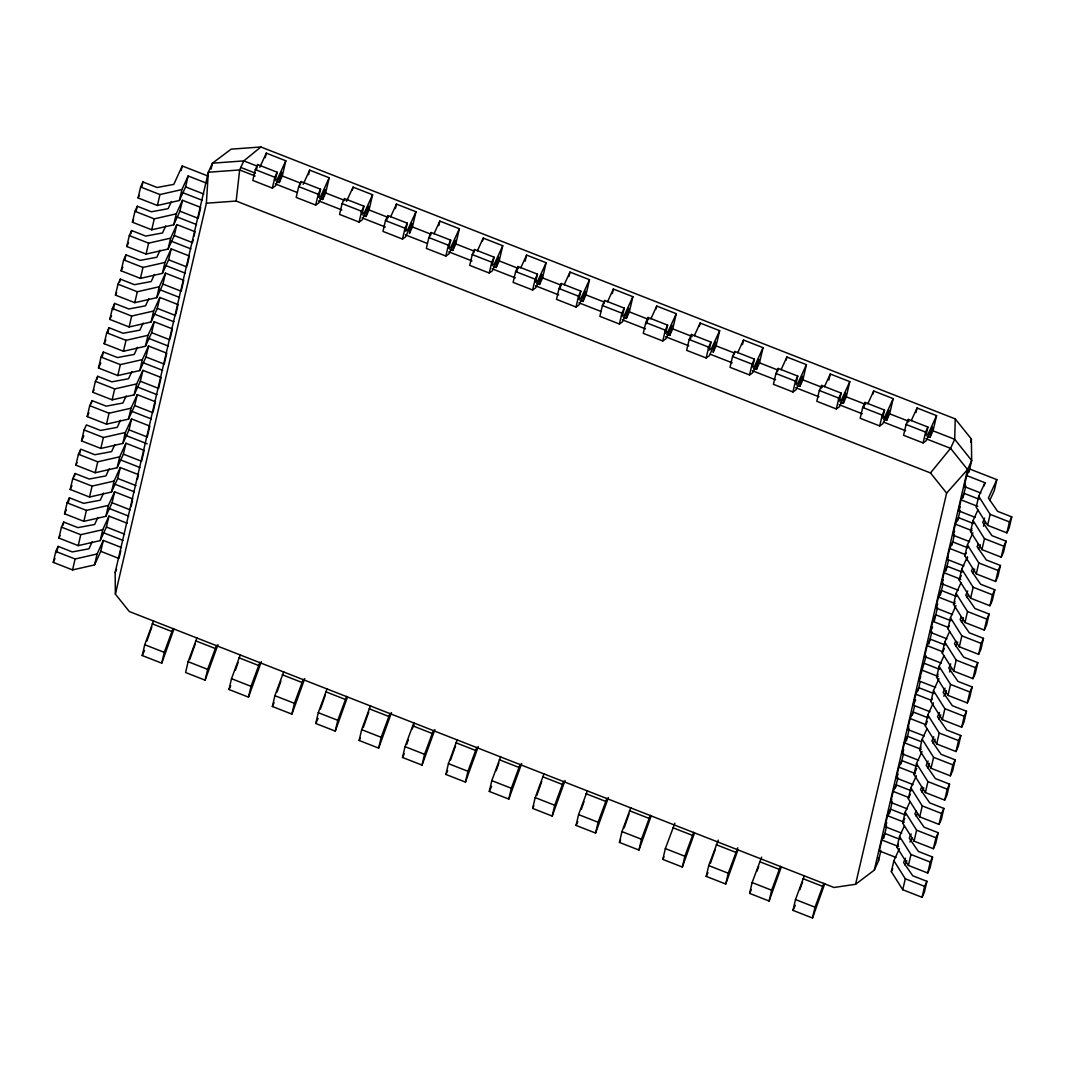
<?xml version="1.0" encoding="UTF-8"?>
<svg xmlns="http://www.w3.org/2000/svg" width="1065" height="1065" viewBox="0 0 1065 1065"><rect width="100%" height="100%" fill="white"/><g stroke="black" fill="none" stroke-linecap="round" stroke-linejoin="round"><path stroke-width="1.5" d="M115.379 594.137L115.14 572.544L208.327 172.237L212.468 163.185L231.132 149.153L260.898 146.983L955.238 418.891L954.706 439.299L950.566 448.352L930.491 472.953L236.15 201.045L206.384 203.215L115.379 594.137L129.318 611.536L833.988 887.491L855.568 884.283L874.298 870.132L878.452 861.079L880.915 850.456M878.452 861.079L878.638 857.831M206.384 203.215L208.327 172.237L239.665 169.947L255.147 176.018M236.15 201.045L239.665 169.947L240.783 167.431L243.805 160.895L260.898 146.983M265.238 157.7L266.29 153.134L285.819 160.788L282.278 175.965L279.283 182.514L276.274 181.33M121.53 547.543L103.305 540.408L100.762 551.337L94.545 564.916L72.553 569.921L53.25 562.36L55.793 551.43L58.109 546.385L72.26 551.923L88.981 548.795L92.216 541.712M127.188 523.248L108.963 516.112L106.42 527.042L100.203 540.621L78.211 545.626L58.908 538.065L61.45 527.135L63.767 522.09L77.918 527.628L94.625 524.499L97.873 517.417M132.832 498.953L114.621 491.817L112.065 502.747L105.861 516.325L83.869 521.331L64.566 513.769L67.108 502.84L69.411 497.794L83.576 503.332L100.283 500.204L103.531 493.122M137.398 479.343L138.49 474.657L120.265 467.522L117.722 478.451L111.506 492.03L89.527 497.036L70.21 489.474L72.766 478.544L75.069 473.499L89.22 479.037L105.941 475.909L109.189 468.826M123.38 454.156L141.605 461.291L144.148 450.362L125.923 443.226L123.38 454.156L117.163 467.735L95.184 472.74L75.868 465.179L78.411 454.249L80.727 449.204L94.878 454.742L111.599 451.613L114.847 444.531M129.038 429.861L147.263 436.996L149.806 426.067L131.581 418.931L129.038 429.861L122.821 443.439L100.842 448.445L81.526 440.883L84.068 429.954L86.385 424.908L100.536 430.446L117.257 427.318L120.491 420.236M155.463 401.771L137.239 394.636L134.696 405.565L128.479 419.144L106.487 424.15L87.184 416.588L89.726 405.659L92.043 400.613L106.194 406.151L122.914 403.023L126.149 395.94M140.354 381.27L158.565 388.406L161.121 377.476L142.896 370.34L140.354 381.27L134.137 394.849L112.144 399.854L92.841 392.293L95.384 381.363L97.7 376.318L111.852 381.856L128.559 378.727L131.807 371.645M145.998 356.975L164.223 364.11L166.766 353.181L148.554 346.045L145.998 356.975L139.795 370.553L117.802 375.559L98.499 367.997L101.042 357.068L103.345 352.022L117.496 357.56L134.217 354.432L137.465 347.35M172.424 328.885L154.199 321.75L151.656 332.679L145.439 346.258L123.46 351.264L104.144 343.702L106.7 332.773L109.003 327.727L123.154 333.265L139.874 330.137L143.123 323.054M175.898 313.962L178.081 304.59L159.857 297.454L157.314 308.384L151.097 321.963L129.118 326.968L109.802 319.407L112.344 308.477L114.661 303.432L128.812 308.97L145.532 305.841L148.781 298.759M162.972 284.089L181.196 291.224L183.739 280.295L165.514 273.159L162.972 284.089L156.755 297.668L134.776 302.673L115.459 295.112L118.002 284.182L120.318 279.137L134.47 284.675L151.19 281.546L154.425 274.464M189.397 255.999L171.172 248.864L168.629 259.793L162.412 273.372L140.42 278.378L121.117 270.816L123.66 259.887L125.976 254.841L140.127 260.379L156.848 257.251L160.083 250.168M193.963 236.39L195.055 231.704L176.83 224.569L174.274 235.498L168.07 249.077L146.078 254.082L126.775 246.521L129.318 235.591L131.621 230.546L145.785 236.084L162.492 232.955L165.741 225.873M179.932 211.203L198.157 218.338L200.699 207.409L182.474 200.273L179.932 211.203L173.728 224.782L151.736 229.787L132.433 222.226L134.975 211.296L137.279 206.251L151.43 211.789L168.15 208.66L171.398 201.578M206.357 183.113L188.132 175.978L185.59 186.908L179.373 200.486L157.394 205.492L138.077 197.93L140.633 187.001L142.936 181.955L157.088 187.493L173.808 184.378L182.235 165.954L207.848 175.978M56.658 552.629L58.109 546.385M63.035 525.205L63.767 522.09M68.32 502.48L69.411 497.794M74.35 476.614L75.069 473.499M79.635 453.89L80.368 450.761M91.31 403.728L92.043 400.613M96.968 379.446L97.7 376.318M102.253 356.708L103.345 352.022M107.911 332.413L109.003 327.727M113.21 309.675L114.661 303.432M119.586 282.265L120.318 279.137M124.885 259.527L125.976 254.841M130.902 233.674L131.621 230.546M136.187 210.937L137.279 206.251M141.845 186.641L142.936 181.955M72.553 569.921L75.109 558.992L97.088 553.973L103.305 540.408M78.211 545.626L80.754 534.697L102.746 529.678L108.963 516.112M83.869 521.331L86.411 510.401L108.404 505.382L114.621 491.817M89.527 497.036L92.069 486.106L114.062 481.087L120.265 467.522M95.184 472.74L97.727 461.811L119.706 456.792L125.923 443.226M100.842 448.445L103.385 437.515L125.364 432.497L131.581 418.931M106.487 424.15L109.043 413.22L131.022 408.201L137.239 394.636M112.144 399.854L114.687 388.925L136.679 383.906L142.896 370.34M117.802 375.559L120.345 364.629L142.337 359.611L148.554 346.045M123.46 351.264L126.003 340.334L147.995 335.315L154.199 321.75M129.118 326.968L131.661 316.039L153.64 311.02L159.857 297.454M134.776 302.673L137.318 291.743L159.297 286.725L165.514 273.159M140.42 278.378L142.976 267.448L164.955 262.429L171.172 248.864M146.078 254.082L148.621 243.153L170.613 238.147L176.83 224.569M151.736 229.787L154.279 218.858L176.271 213.852L182.474 200.273M157.394 205.492L159.936 194.562L181.929 189.557L188.132 175.978M181.157 170.64L182.235 165.954M94.545 564.916L97.088 553.973M100.203 540.621L102.746 529.678M105.861 516.325L108.404 505.382M111.506 492.03L114.062 481.087M117.163 467.735L119.706 456.792M122.821 443.439L125.364 432.497M128.479 419.144L131.022 408.201M134.137 394.849L136.679 383.906M139.795 370.553L142.337 359.611M145.439 346.258L147.995 335.315M151.097 321.963L153.64 311.02M156.755 297.668L159.297 286.725M162.412 273.372L164.955 262.429M168.07 249.077L170.613 238.147M173.728 224.782L176.271 213.852M179.373 200.486L181.929 189.557M119.347 556.915L120.798 550.672M131.022 506.767L132.473 500.51M153.28 411.143L155.091 403.329M170.24 338.257L172.064 330.443M187.214 265.371L189.024 257.557M193.231 239.518L192.499 242.634L174.274 235.498M211.083 169.135L212.468 163.185L243.805 160.895L256.945 166.047M173.941 629.069L161.747 663.176L142.217 655.521L144.733 644.711L153.586 620.788M285.819 160.788L277.379 179.2L275.316 180.145L277.166 172.224L257.637 164.569L255.334 169.628L252.804 180.438L272.334 188.079L275.449 185.882L281.666 172.304L279.283 182.514M256.532 169.335L257.637 164.569M161.747 663.176L164.263 652.352L173.102 628.443M272.334 188.079L274.85 177.269L277.166 172.224M196.972 637.789L188.119 661.698L185.603 672.521L205.119 680.162L217.966 644.644M303.192 184.298L309.675 170.134L329.205 177.775L320.765 196.186L318.701 197.132L320.552 189.211L301.022 181.569L298.706 186.615L296.19 197.424L315.719 205.066L318.834 202.869L325.038 189.29L322.668 199.501L319.66 198.33M300.29 184.738L301.022 181.569M308.61 174.687L309.675 170.134M205.119 680.162L207.648 669.353L216.488 645.43M315.719 205.066L318.235 194.256L320.552 189.211M322.668 199.501L325.664 192.951L329.205 177.775M261.351 661.631L248.504 697.149L228.988 689.508L231.504 678.685L240.344 654.775M346.578 201.285L353.061 187.121L372.577 194.762L364.15 213.186L362.087 214.118L363.924 206.197L344.408 198.556L342.091 203.601L339.575 214.411L359.105 222.066L362.22 219.856L368.423 206.291L366.054 216.488L363.045 215.316M352.355 190.156L353.061 187.121M248.504 697.149L251.02 686.339L259.873 662.417M359.105 222.066L361.621 211.243L363.924 206.197M366.054 216.488L369.049 209.951L372.577 194.762M304.736 678.618L291.89 714.136L272.374 706.494L274.89 695.685L283.729 671.762M415.962 211.749L407.536 230.173L405.472 231.118L407.309 223.184L387.793 215.543L385.477 220.588L382.961 231.398L402.49 239.053L405.592 236.843L411.809 223.277L409.439 233.475L412.435 226.938L415.962 211.749L396.446 204.107L390.602 216.861M386.688 220.295L387.793 215.543M395.381 208.66L396.446 204.107M291.89 714.136L294.406 703.326L303.259 679.403M402.49 239.053L405.006 228.23L407.309 223.184M347.47 697.029L335.275 731.123L315.759 723.481L318.275 712.671L327.115 688.749M433.988 233.847L439.832 221.094L459.348 228.749L450.921 247.16L448.858 248.105L450.695 240.184L431.179 232.529L428.862 237.575L426.346 248.398L445.876 256.039L448.977 253.843L455.194 240.264L452.825 250.475L449.816 249.29M430.433 235.698L431.179 232.529M438.767 225.647L439.832 221.094M335.275 731.123L337.791 720.313L346.644 696.404M445.876 256.039L448.392 245.23L450.695 240.184M452.825 250.475L455.82 243.925L459.348 228.749M391.507 712.605L378.661 748.123L359.145 740.468L361.661 729.658L370.5 705.736M477.373 250.834L483.217 238.081L502.733 245.735L494.306 264.147L492.243 265.092L494.08 257.171L474.564 249.516L472.248 254.575L469.732 265.385L489.248 273.026L492.363 270.829L498.58 257.251L496.21 267.461L493.202 266.29M473.819 252.698L474.564 249.516M482.512 241.129L483.217 238.081M378.661 748.123L381.177 737.3L390.03 713.39M489.248 273.026L491.777 262.216L494.08 257.171M496.21 267.461L499.205 260.912L502.733 245.735M434.893 729.592L422.046 765.109L402.517 757.468L405.033 746.645L413.886 722.736M520.758 267.834L526.603 255.081L546.119 262.722L537.692 281.147L535.615 282.079L537.466 274.158L517.949 266.516L515.633 271.562L513.117 282.371L532.633 290.013L535.748 287.816L541.965 274.251L539.582 284.448L536.587 283.277M516.831 271.269L517.949 266.516M525.178 261.151L526.603 255.081M422.046 765.109L424.562 754.3L433.415 730.377M532.633 290.013L535.149 279.203L537.466 274.158M539.582 284.448L542.578 277.912L546.119 262.722M478.278 746.578L465.432 782.096L445.902 774.455L448.418 763.645L457.271 739.722M564.144 284.821L569.975 272.068L589.504 279.709L581.064 298.133L579.001 299.079L580.851 291.144L561.322 283.503L559.019 288.548L556.502 299.358L576.019 307.013L579.134 304.803L585.351 291.238L582.968 301.435L579.972 300.263M560.217 288.256L561.322 283.503M568.923 276.62L569.975 272.068M465.432 782.096L467.948 771.286L476.787 747.364M576.019 307.013L578.535 296.19L580.851 291.144M582.968 301.435L585.963 294.899L589.504 279.709M521.664 763.565L508.817 799.083L489.288 791.441L491.804 780.632L500.656 756.709M607.529 301.808L613.36 289.054L632.89 296.696L624.449 315.12L622.386 316.065L624.236 308.131L604.707 300.49L602.404 305.535L599.888 316.358L619.404 324L622.519 321.79L628.736 308.224L626.353 318.435L623.358 317.25M603.975 303.658L604.707 300.49M612.308 293.607L613.36 289.054M508.817 799.083L511.333 788.273L520.173 764.351M619.404 324L621.92 313.19L624.236 308.131M626.353 318.435L629.348 311.885L632.89 296.696M565.036 780.565L552.202 816.083L532.673 808.428L535.189 797.618L544.042 773.696M650.915 318.794L656.746 306.041L676.275 313.696L667.835 332.107L665.771 333.052L667.622 325.131L648.092 317.476L645.789 322.522L643.273 333.345L662.789 340.986L665.905 338.79L672.121 325.211L669.739 335.422L666.743 334.237M646.615 323.827L648.092 317.476M656.04 309.076L656.746 306.041M552.202 816.083L554.719 805.26L563.558 781.351M662.789 340.986L665.306 330.177L667.622 325.131M669.739 335.422L672.734 328.872L676.275 313.696M608.421 797.552L595.575 833.07L576.059 825.415L578.575 814.605L587.427 790.696M719.66 330.683L711.22 349.094L709.157 350.039L711.007 342.118L691.478 334.477L689.175 339.522L686.645 350.332L706.175 357.973L709.29 355.777L715.494 342.198L713.124 352.409L716.119 345.859L719.66 330.683L700.131 323.041L694.3 335.781M690.373 339.229L691.478 334.477M699.425 326.076L700.131 323.041M595.575 833.07L598.104 822.247L606.944 798.337M706.175 357.973L708.691 347.163L711.007 342.118M651.154 815.95L638.96 850.056L619.444 842.415L621.96 831.592L630.799 807.683M737.672 352.781L743.516 340.028L763.033 347.669L754.606 366.094L752.542 367.026L754.379 359.105L734.863 351.463L732.547 356.509L730.031 367.319L749.56 374.96L752.675 372.763L758.879 359.198L756.509 369.395L753.501 368.224M734.131 354.632L734.863 351.463M742.451 344.581L743.516 340.028M638.96 850.056L641.476 839.247L650.329 815.324M749.56 374.96L752.076 364.15L754.379 359.105M756.509 369.395L759.505 362.859L763.033 347.669M694.54 832.95L682.345 867.043L662.829 859.402L665.345 848.592L674.877 823.165M781.058 369.768L786.902 357.015L806.418 364.656L797.991 383.08L795.928 384.026L797.765 376.091L778.249 368.45L775.932 373.495L773.416 384.305L792.946 391.96L796.061 389.75L802.264 376.185L799.895 386.382L796.886 385.211M777.503 371.618L778.249 368.45M786.196 360.05L786.902 357.015M682.345 867.043L684.862 856.233L693.714 832.311M792.946 391.96L795.462 381.137L797.765 376.091M799.895 386.382L802.89 379.846L806.418 364.656M737.925 849.937L725.731 884.03L706.215 876.389L708.731 865.579L718.263 840.152M824.443 386.755L830.287 374.001L849.803 381.643L841.377 400.067L839.313 401.012L841.15 393.091L821.634 385.437L819.318 390.482L816.802 401.305L836.331 408.947L839.433 406.75L845.65 393.171L843.28 403.382L840.272 402.197M820.889 388.605L821.634 385.437M828.876 380.072L830.287 374.001M725.731 884.03L728.247 873.22L737.792 847.793M836.331 408.947L838.847 398.137L841.15 393.091M843.28 403.382L846.276 396.832L849.803 381.643M781.311 866.923L769.116 901.03L749.6 893.375L752.116 882.566L761.648 857.139M867.829 403.741L873.673 390.988L893.189 398.643L884.762 417.054L882.699 417.999L884.536 410.078L865.02 402.424L862.703 407.482L860.187 418.292L879.717 425.933L882.818 423.737L889.035 410.158L886.666 420.369L883.657 419.197M863.915 407.189L865.02 402.424M872.967 394.037L873.673 390.988M769.116 901.03L771.632 890.207L780.485 866.298M879.717 425.933L882.233 415.124L884.536 410.078M886.666 420.369L889.661 413.819L893.189 398.643M824.696 883.91L812.502 918.017L792.972 910.375L795.502 899.552L804.341 875.643M911.214 420.728L917.058 407.988L936.574 415.63L928.148 434.041L926.071 434.986L927.921 427.065L908.405 419.424L906.089 424.469L903.573 435.279L923.089 442.92L926.204 440.724L932.421 427.158L930.038 437.356L927.043 436.184M907.66 422.592L908.405 419.424M915.993 412.541L917.058 407.988M812.502 918.017L815.018 907.207L823.871 883.284M923.089 442.92L925.605 432.11L927.921 427.065M930.038 437.356L933.047 430.819L936.574 415.63M855.568 884.283L946.625 493.095L967.553 469.545L971.693 460.506L971.373 439.033L955.238 418.891M970.614 442.268L971.373 439.033M874.298 870.132L967.553 469.545L950.566 448.352L925.778 438.647M899.938 839.353L884.869 833.456L881.873 840.005L879.331 850.935L896.038 857.471M901.696 833.176L884.988 826.64L887.531 815.71L890.526 809.16L905.596 815.058M907.353 808.881L890.646 802.344L893.189 791.415L896.184 784.865L911.254 790.763M913.011 784.586L896.304 778.049L898.847 767.12L901.842 760.57L916.912 766.467M918.656 760.29L901.962 753.754L904.505 742.824L907.5 736.274L921.052 741.586M924.314 735.995L907.606 729.458L910.162 718.529L913.158 711.979L928.214 717.877M929.971 711.713L913.264 705.163L915.807 694.234L918.802 687.684L933.872 693.581M935.629 687.418L918.922 680.868L926.191 655.973M945.188 644.991L930.118 639.093L927.122 645.643L924.58 656.572L941.287 663.122M946.945 638.827L930.238 632.277L932.78 621.348L935.776 614.798L950.832 620.695M952.589 614.532L935.895 607.982L938.438 597.052L941.433 590.503L956.49 596.4M962.148 572.105L947.091 566.207L944.096 572.757L941.54 583.687L958.247 590.236M963.905 565.941L947.198 559.391L949.74 548.462L952.736 541.912L967.805 547.809M969.563 541.646L952.856 535.096L955.398 524.166L958.394 517.617L973.463 523.514M979.121 499.232L964.051 493.321L961.056 499.871L958.513 510.801L975.221 517.35M980.878 493.055L964.171 486.505L966.714 475.576L969.709 469.026L996.827 479.649L994.284 490.579L989.731 500.497M883.79 838.142L886.599 826.041M889.435 813.846L892.257 801.745M895.465 787.993L897.915 777.45M901.11 763.698L903.573 753.155M906.408 740.96L909.23 728.859M912.425 715.108L914.529 706.042M918.083 690.812L920.187 681.746M929.026 643.779L931.848 631.678M934.325 621.055L937.506 607.383M940.342 595.189L943.164 583.087M946 570.893L948.462 560.27M952.017 545.04L954.466 534.497M957.675 520.745L960.124 510.202M962.96 498.007L965.782 485.906M968.977 472.154L971.693 460.506L954.706 439.299L933.047 430.819M905.503 858.244L903.559 862.49L912.758 875.776L926.923 881.314L924.367 892.244L922.064 897.302L902.747 889.728L891.338 871.649L893.894 860.706L899.419 848.645M911.161 833.948L909.217 838.195L918.416 851.481L932.567 857.019L930.025 867.948L927.721 873.007L908.405 865.432L896.996 847.354L899.539 836.411L904.371 825.854M916.166 811.077L914.875 813.9L924.074 827.186L938.225 832.724L935.682 843.653L933.379 848.712L914.063 841.15L902.654 823.059L905.197 812.116L910.029 801.559M921.824 786.782L920.519 789.604L929.732 802.89L943.883 808.428L941.34 819.358L939.024 824.417L919.721 816.855L908.312 798.763L910.855 787.82L916.379 775.759M928.121 761.062L926.177 765.309L935.389 778.595L949.541 784.133L946.998 795.062L944.682 800.121L925.379 792.56L913.97 774.468L916.512 763.525L922.037 751.464M933.779 736.767L931.835 741.014L941.047 754.3L955.198 759.838L952.656 770.767L950.339 775.826L931.036 768.264L919.627 750.173L922.17 739.23L927.003 728.673M939.436 712.472L937.493 716.718L946.692 730.004L960.856 735.542L958.3 746.472L955.997 751.531L936.681 743.969L925.272 725.877L927.828 714.934L933.339 702.873M945.094 688.176L943.151 692.423L952.35 705.709L966.501 711.247L963.958 722.177L961.655 727.235L942.339 719.674L930.93 701.582L933.473 690.639L938.997 678.578M950.752 663.881L948.795 668.141L958.007 681.414L972.159 686.952L969.616 697.881L967.3 702.94L947.996 695.378L936.588 677.287L939.13 666.344L943.963 655.8M955.758 641.01L954.453 643.846L963.665 657.118L977.816 662.656L975.274 673.586L972.957 678.645L953.654 671.083L942.245 652.991L944.788 642.049L949.621 631.505M961.415 616.715L960.111 619.55L969.323 632.823L983.474 638.361L980.932 649.291L978.615 654.349L959.312 646.788L947.903 628.696L950.446 617.753L955.971 605.692M967.712 590.995L965.769 595.255L974.981 608.528L989.132 614.066L986.589 625.009L984.273 630.054L964.957 622.493L953.561 604.401L956.104 593.458L960.936 582.914M972.718 568.124L971.426 570.96L980.625 584.232L994.79 589.77L992.234 600.713L989.931 605.759L970.614 598.197L959.206 580.106L961.762 569.163L967.273 557.101M978.376 543.829L977.084 546.664L986.283 559.937L1000.434 565.475L997.892 576.418L995.589 581.463L976.272 573.902L964.863 555.81L967.406 544.867L972.931 532.806M984.686 518.109L982.729 522.369L991.941 535.642L1006.092 541.18L1003.55 552.123L1001.233 557.168L981.93 549.607L970.521 531.515L973.064 520.585L977.896 510.029M966.714 475.576L984.939 482.711L978.722 496.29L976.179 507.22L987.588 525.311L1006.891 532.873L1009.207 527.827L1011.75 516.884L997.599 511.346L988.387 498.074L996.827 479.649M966.874 560.283L967.606 557.155M984.206 485.84L984.939 482.711M902.747 889.728L905.303 878.798L893.894 860.706M908.405 865.432L910.948 854.503L899.539 836.411M914.063 841.15L916.606 830.207L905.197 812.116M919.721 816.855L922.263 805.912L910.855 787.82M925.379 792.56L927.921 781.617L916.512 763.525M931.036 768.264L933.579 757.322L922.17 739.23M936.681 743.969L939.237 733.026L927.828 714.934M942.339 719.674L944.881 708.731L933.473 690.639M947.996 695.378L950.539 684.436L939.13 666.344M953.654 671.083L956.197 660.14L944.788 642.049M959.312 646.788L961.855 635.845L950.446 617.753M964.957 622.493L967.513 611.55L956.104 593.458M970.614 598.197L973.157 587.254L961.762 569.163M976.272 573.902L978.815 562.959L967.406 544.867M981.93 549.607L984.473 538.664L973.064 520.585M987.588 525.311L990.13 514.368L978.722 496.29M922.064 897.302L924.606 886.36L926.923 881.314M927.721 873.007L930.264 862.064L932.567 857.019M933.379 848.712L935.922 837.769L938.225 832.724M939.024 824.417L941.58 813.474L943.883 808.428M944.682 800.121L947.224 789.178L949.541 784.133M950.339 775.826L952.882 764.883L955.198 759.838M955.997 751.531L958.54 740.588L960.856 735.542M961.655 727.235L964.198 716.292L966.501 711.247M967.3 702.94L969.856 691.997L972.159 686.952M972.957 678.645L975.5 667.702L977.816 662.656M978.615 654.349L981.158 643.406L983.474 638.361M984.273 630.054L986.816 619.111L989.132 614.066M989.931 605.759L992.474 594.816L994.79 589.77M995.589 581.463L998.131 570.52L1000.434 565.475M1001.233 557.168L1003.789 546.225L1006.092 541.18M1006.891 532.873L1009.434 521.93L1011.75 516.884M146.917 641.01L151.816 627.085M189.756 659.541L195.201 644.085M235.325 670.351L238.041 662.616M277.073 691.97L280.88 681.147M320.459 708.97L325.358 695.046M363.298 727.502L368.743 712.046M406.684 744.488L408.308 739.856M450.602 759.931L455.501 746.019M496.17 770.741L498.886 763.006M536.827 795.462L541.726 781.55M581.304 809.36L584.019 801.625M624.143 827.891L629.042 813.98M710.368 863.422L715.267 849.497M757.015 871.13L758.653 866.497M799.855 889.661L802.584 881.94M138.077 197.93L139.235 195.414M132.433 222.226L133.578 219.709M126.775 246.521L128.506 242.74M121.117 270.816L122.848 267.035M115.459 295.112L116.617 292.595M109.802 319.407L111.532 315.626M104.144 343.702L105.888 339.921M98.499 367.997L100.802 362.952M92.841 392.293L94 389.777M87.184 416.588L88.914 412.807M81.526 440.883L83.842 435.838M75.868 465.179L77.026 462.663M70.21 489.474L71.954 485.693M64.566 513.769L66.296 509.989M58.908 538.065L60.066 535.549M53.25 562.36L54.981 558.579M259.807 167.312L266.29 153.134M115.14 572.544L116.524 569.522M142.217 655.521L144.534 650.475M228.988 689.508L230.719 685.714M272.374 706.494L274.104 702.714M315.759 723.481L318.062 718.436M359.145 740.468L360.289 737.952M412.128 729.032L414.072 724.772M402.517 757.468L404.261 753.674M445.902 774.455L447.633 770.661M489.288 791.441L491.604 786.396M532.673 808.428L533.831 805.912M576.059 825.415L577.789 821.634M619.444 842.415L620.602 839.886M662.829 859.402L663.988 856.872M706.215 876.389L707.945 872.608M749.6 893.375L751.331 889.595M964.171 486.505L965.369 483.896M959.112 509.496L960.311 506.873M952.856 535.096L954.653 531.169M947.198 559.391L948.396 556.782M942.139 582.382L943.337 579.759M792.972 910.375L795.289 905.317M970.521 531.515L971.906 528.493M935.895 607.982L937.693 604.055M964.863 555.81L966.248 552.788M930.238 632.277L932.634 627.045M983.434 526.216L985.378 521.957M959.206 580.106L961.282 575.579M978.429 549.087L980.372 544.841M953.561 604.401L954.932 601.379M918.922 680.868L920.719 676.941M972.771 573.383L974.715 569.136M947.903 628.696L949.274 625.674M913.264 705.163L915.66 699.931M967.113 597.678L968.418 594.842M942.245 652.991L944.309 648.465M907.606 729.458L908.804 726.836M961.455 621.973L963.399 617.727M936.588 677.287L937.972 674.265M901.962 753.754L903.759 749.827M955.798 646.269L957.755 642.022M930.93 701.582L932.314 698.56M896.304 778.049L898.101 774.122M949.501 671.988L951.444 667.728M925.272 725.877L927.349 721.351M890.646 802.344L891.844 799.722M943.843 696.284L946.439 690.613M919.627 750.173L920.999 747.151M884.988 826.64L886.786 822.712M938.837 719.155L940.781 714.908M913.97 774.468L916.725 768.437M933.18 743.45L935.123 739.203M908.312 798.763L910.389 794.237M927.522 767.745L929.479 763.499M902.654 823.059L904.731 818.532M921.877 792.041L923.821 787.794M896.996 847.354L898.381 844.332M916.22 816.336L917.511 813.5M891.338 871.649L892.723 868.627M909.909 842.056L911.853 837.796M904.904 864.926L906.848 860.68M282.278 175.965L300.17 182.98M325.664 192.951L345.047 200.553M369.049 209.951L388.432 217.54M412.435 226.938L430.327 233.941M455.82 243.925L473.712 250.941M499.205 260.912L518.588 268.513M542.578 277.912L560.483 284.914M585.963 294.899L603.868 301.901M629.348 311.885L648.745 319.473M672.734 328.872L692.117 336.473M716.119 345.859L734.011 352.874M759.505 362.859L777.397 369.861M802.89 379.846L822.273 387.434M846.276 396.832L865.659 404.42M889.661 413.819L909.044 421.421M255.334 169.628L274.85 177.269M298.706 186.615L318.235 194.256M342.091 203.601L361.621 211.243M385.477 220.588L405.006 228.23M428.862 237.575L448.392 245.23M472.248 254.575L491.777 262.216M515.633 271.562L535.149 279.203M559.019 288.548L578.535 296.19M602.404 305.535L621.92 313.19M645.789 322.522L665.306 330.177M689.175 339.522L708.691 347.163M732.547 356.509L752.076 364.15M775.932 373.495L795.462 381.137M819.318 390.482L838.847 398.137M862.703 407.482L882.233 415.124M906.089 424.469L925.605 432.11M361.141 212.002L364.15 213.186M404.527 229.002L407.536 230.173M534.683 279.962L537.692 281.147M664.84 330.935L667.835 332.107M708.225 347.922L711.22 349.094M838.368 398.896L841.377 400.067M881.753 415.882L884.762 417.054M240.783 167.431L255.387 173.156M275.289 183.899L296.962 192.392M318.648 200.886L341.878 209.978M362.02 217.859L385.25 226.965M405.379 234.846L427.065 243.339M448.751 251.833L471.981 260.925M492.11 268.806L515.354 277.912M535.482 285.793L558.712 294.899M578.854 302.779L600.527 311.273M622.213 319.766L645.443 328.859M665.585 336.74L688.815 345.845M710.501 354.339L732.188 362.819M752.316 370.713L775.546 379.806M795.688 387.687L818.918 396.792M839.047 404.673L862.277 413.779M883.963 422.259L905.649 430.753M185.59 186.908L203.814 194.043M182.608 192.605L202.19 200.273M961.056 499.871L977.763 506.407M990.13 514.368L1009.434 521.93M140.633 187.001L159.936 194.562M176.95 216.901L196.532 224.569M955.398 524.166L972.105 530.703M984.473 538.664L1003.789 546.225M134.975 211.296L154.279 218.858M171.305 241.196L190.888 248.864M949.74 548.462L964.93 554.412M978.815 562.959L998.131 570.52M129.318 235.591L148.621 243.153M168.629 259.793L186.854 266.929M165.647 265.491L185.23 273.159M944.096 572.757L960.79 579.293M973.157 587.254L992.474 594.816M123.66 259.887L142.976 267.448M158.485 289.201L179.572 297.454M938.438 597.052L955.145 603.589M967.513 611.55L986.816 619.111M118.002 284.182L137.318 291.743M157.314 308.384L175.539 315.52M154.332 314.082L173.914 321.75M932.78 621.348L947.97 627.298M961.855 635.845L981.158 643.406M112.344 308.477L131.661 316.039M151.656 332.679L169.881 339.815M148.674 338.377L168.257 346.045M927.122 645.643L942.312 651.594M956.197 660.14L975.5 667.702M106.7 332.773L126.003 340.334M924.46 663.389L939.53 669.286M143.016 362.672L162.612 370.34M921.465 669.938L938.172 676.475M950.539 684.436L969.856 691.997M101.042 357.068L120.345 364.629M137.372 386.968L156.954 394.636M915.807 694.234L930.996 700.184M944.881 708.731L964.198 716.292M95.384 381.363L114.687 388.925M134.696 405.565L152.921 412.701M131.714 411.263L151.297 418.931M910.162 718.529L925.339 724.48M939.237 733.026L958.54 740.588M89.726 405.659L109.043 413.22M124.552 434.973L147.143 443.812M904.505 742.824L921.212 749.361M933.579 757.322L952.882 764.883M84.068 429.954L103.385 437.515M120.398 459.854L139.981 467.522M898.847 767.12L915.554 773.656M927.921 781.617L947.224 789.178M78.411 454.249L97.727 461.811M117.722 478.451L135.947 485.587M114.74 484.149L134.323 491.817M893.189 791.415L908.378 797.366M922.263 805.912L941.58 813.474M72.766 478.544L92.069 486.106M112.065 502.747L130.289 509.882M109.096 508.444L128.679 516.112M887.531 815.71L904.238 822.247M916.606 830.207L935.922 837.769M67.108 502.84L86.411 510.401M106.42 527.042L124.632 534.177M103.438 532.74L123.021 540.408M881.873 840.005L898.58 846.542M910.948 854.503L930.264 862.064M61.45 527.135L80.754 534.697M100.762 551.337L118.987 558.473M905.303 878.798L924.606 886.36M55.793 551.43L75.109 558.992M152.202 623.81L171.718 631.452M195.587 640.797L215.103 648.439M238.973 657.784L258.489 665.439M282.358 674.784L301.874 682.425M325.73 691.771L345.26 699.412M369.116 708.758L388.645 716.399M412.501 725.744L432.031 733.399M455.887 742.731L475.416 750.386M499.272 759.731L518.801 767.372M542.657 776.718L562.174 784.359M586.043 793.705L605.559 801.346M629.428 810.691L648.944 818.346M672.814 827.691L692.33 835.333M716.199 844.678L735.715 852.32M759.571 861.665L779.101 869.306M802.957 878.652L822.486 886.293M144.733 644.711L164.263 652.352M188.119 661.698L207.648 669.353M231.504 678.685L251.02 686.339M274.89 695.685L294.406 703.326M318.275 712.671L337.791 720.313M361.661 729.658L381.177 737.3M405.033 746.645L424.562 754.3M448.418 763.645L467.948 771.286M491.804 780.632L511.333 788.273M535.189 797.618L554.719 805.26M578.575 814.605L598.104 822.247M621.96 831.592L641.476 839.247M665.345 848.592L684.862 856.233M708.731 865.579L728.247 873.22M752.116 882.566L771.632 890.207M795.502 899.552L815.018 907.207M930.491 472.953L946.625 493.095"/></g></svg>
